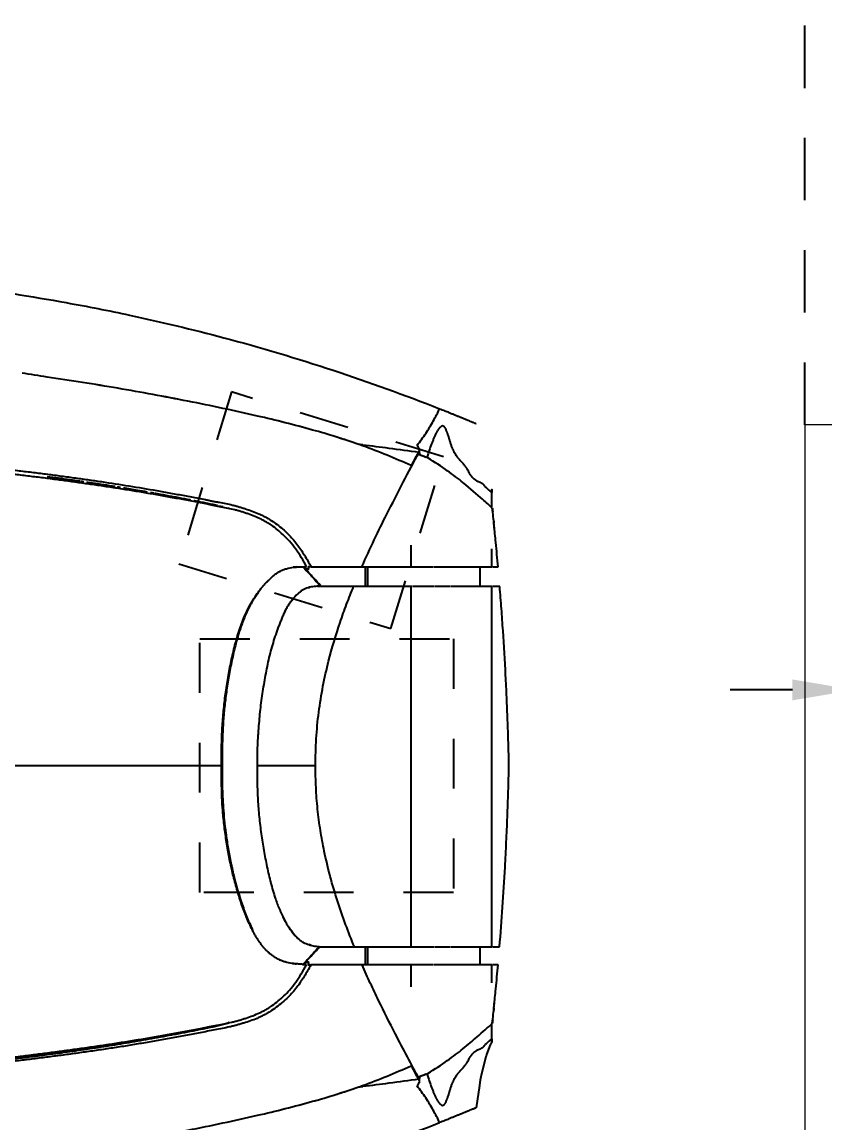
# Model space of a CAD drawing. Header units: metres. Extents: x -22.5 to 67.5, y 0 to 64.7.
# Drawn here: x 26.709 to 28.317, y 35.639 to 37.845 of the extents above; entities that cross this region are included whole.
import ezdxf

# ---------------------------------------------------------------- set-up
doc = ezdxf.new("R2010")
doc.units = ezdxf.units.M
doc.linetypes.add('XREF PB NEURO-ONCOLOGIA$0$CONJUNTO TLAHUAC$0$HIDDEN2', pattern=[0.1875, 0.125, -0.0625])
doc.linetypes.add('XREF PB NEURO-ONCOLOGIA$0$XREF PB NEURO-ONCOLOGIA$0$Dash Tight', pattern=[2, 1, -1])
for name, color, linetype in [('XREF PB NEURO-ONCOLOGIA$0$COTAS PAÑOS', 8, 'Continuous'), ('XREF PB NEURO-ONCOLOGIA$0$EQUIPO', 8, 'Continuous'), ('XREF PB NEURO-ONCOLOGIA$0$PROYECCIÓN', 8, 'XREF PB NEURO-ONCOLOGIA$0$CONJUNTO TLAHUAC$0$HIDDEN2')]:
    doc.layers.add(name, color=color, linetype=linetype)
doc.layers.add('XREF PB NEURO-ONCOLOGIA$0$MUROS DE TABLAROCA', color=150, linetype='Continuous', lineweight=13)
doc.styles.add('XREF PB NEURO-ONCOLOGIA$0$COTAS', font='arial.ttf')
doc.dimstyles.new('XREF PB NEURO-ONCOLOGIA$0$50 FLECHAS', dxfattribs={"dimscale": 0.5, "dimtxt": 0.25, "dimasz": 0.25, "dimexe": 0.1, "dimexo": 0.1, "dimgap": 0.025, "dimtad": 0, "dimtih": 1, "dimtoh": 1, "dimzin": 1, "dimdsep": 46, "dimtxsty": 'XREF PB NEURO-ONCOLOGIA$0$COTAS', "dimcen": 0.1, "dimclrd": 256, "dimclre": 256, "dimclrt": 7, "dimadec": 0, "dimazin": 1, "dimtfac": 1, "dimtofl": 0, "dimtmove": 2, "dimatfit": 3, "dimfxl": 1, "dimtolj": 1, "dimtzin": 1, "dimlwd": -1, "dimlwe": -1, "dimarcsym": 0})

# ---------------------------------------------------------------- blocks, each defined once
blk = doc.blocks.new('*U744')
at = {"linetype": 'XREF PB NEURO-ONCOLOGIA$0$XREF PB NEURO-ONCOLOGIA$0$Dash Tight'}
for p, q in [((851.5, 748.8), (746.2, 404.5)), ((1276.1, 619), (851.5, 748.8)), ((1170.8, 274.7), (1276.1, 619)), ((746.2, 404.5), (1170.8, 274.7)), ((788.1, -254), (788.1, 254)), ((788.1, 254), (1296.1, 254)), ((1296.1, 254), (1296.1, -254)), ((1296.1, -254), (788.1, -254))]:
    blk.add_line(p, q, dxfattribs=at)
for p, q in [((1228.1, 627.4), (1228.3, 632.7)), ((1228.7, 622.2), (1228.8, 624.5)), ((1236.7, 619.7), (1228.7, 622.2)), ((1228.8, 624.5), (1228.9, 626.8)), ((1244.5, 617.1), (1236.7, 619.7)), ((1372.9, 517.1), (1372.9, 547.5)), ((1211.6, 398.5), (1211.6, 441.9)), ((1372.9, 398.5), (1372.9, 434.4)), ((994.8, 398.5), (1002, 398.5)), ((1010.8, 398.5), (1004.9, 398.5)), ((1010.8, 398.5), (1112.7, 398.5)), ((1112.7, 398.5), (1212.4, 398.5)), ((1119.9, 359), (1119.9, 398.5)), ((1123.7, 398.5), (1123.7, 359)), ((1211.6, 398.5), (1214.5, 398.5)), ((1215.4, 398.5), (1250.5, 398.5)), ((1249.6, 398.5), (1256.3, 398.5)), ((1257.3, 398.5), (1314.9, 398.5)), ((1314.9, 398.5), (1370.8, 398.5)), ((1349.4, 359), (1349.4, 398.5)), ((1369.8, 398.5), (1372.9, 398.5)), ((1374.2, 398.5), (1380.9, 398.5)), ((1380.9, 398.5), (1385.4, 398.5)), ((999.2, 394.1), (1006.4, 394.1)), ((1006.4, 394.1), (1001.2, 391.1)), ((1025.2, 359.4), (1025.2, 359.4)), ((1096, 359), (1031.2, 359)), ((1212.4, 359), (1096, 359)), ((1211.6, -363.1), (1211.6, 359)), ((1213, 359), (1211.6, 359)), ((1247.6, 359), (1213.9, 359)), ((1257.7, 359), (1246.7, 359)), ((1286.6, 359), (1258.7, 359)), ((1289.5, 359), (1285.7, 359)), ((1314.9, 359), (1290.5, 359)), ((1370.8, 359), (1314.9, 359)), ((1372.9, 359), (1369.8, 359)), ((1372.9, -363.1), (1372.9, 359)), ((1380.9, 359), (1374.2, 359)), ((1388.8, 359), (1380.9, 359)), ((831.5, 0), (-80.7, 0)), ((1006.1, 0), (902.7, 0)), ((1020, 0), (1006.1, 0)), ((1027.7, -363.1), (1097.7, -363.1)), ((1097.7, -363.1), (1212.4, -363.1)), ((1119.9, -399.4), (1119.9, -363.1)), ((1123.6, -363.1), (1123.6, -399.4)), ((1211.6, -363.1), (1213.2, -363.1)), ((1214.1, -363.1), (1247.9, -363.1)), ((1247.4, -363.1), (1257.7, -363.1)), ((1258.6, -363.1), (1286.8, -363.1)), ((1286.3, -363.1), (1288.6, -363.1)), ((1289.8, -363.1), (1314.9, -363.1)), ((1314.9, -363.1), (1370.8, -363.1)), ((1349.3, -399.4), (1349.3, -363.1)), ((1369.8, -363.1), (1372.9, -363.1)), ((1374.2, -363.1), (1380.9, -363.1)), ((1380.9, -363.1), (1388.4, -363.1)), ((1006.4, -394.1), (999.2, -394.1)), ((1001.2, -391.1), (1006.4, -394.1)), ((1001.5, -399.4), (993.9, -399.4)), ((1004.6, -399.4), (1010.3, -399.4)), ((1113.2, -399.4), (1010.3, -399.4)), ((1212.4, -399.4), (1113.2, -399.4)), ((1211.6, -443), (1211.6, -399.4)), ((1214.5, -399.4), (1211.6, -399.4)), ((1250.6, -399.4), (1215.4, -399.4)), ((1256.3, -399.4), (1249.6, -399.4)), ((1314.9, -399.4), (1257.2, -399.4)), ((1370.8, -399.4), (1314.9, -399.4)), ((1372.9, -399.4), (1369.8, -399.4)), ((1372.9, -434.9), (1372.9, -399.4)), ((1380.9, -399.4), (1374.2, -399.4)), ((1385.3, -399.4), (1380.9, -399.4)), ((1372.9, -547.5), (1372.9, -517.1)), ((1369.9, -559.4), (1362.4, -578.9)), ((1370.5, -558.1), (1369.9, -559.4)), ((1370.7, -557.8), (1370.5, -558.1)), ((1370.9, -557.4), (1370.7, -557.8)), ((1371.1, -556.8), (1370.9, -557.4)), ((1371.4, -556.1), (1371.1, -556.8)), ((1372.1, -554.7), (1371.4, -556.1)), ((1372.9, -552.9), (1372.1, -554.7)), ((1361.1, -582.6), (1351.5, -620.8)), ((1361.3, -582), (1361.1, -582.6)), ((1361.4, -581.8), (1361.3, -582)), ((1361.5, -581.4), (1361.4, -581.8)), ((1361.6, -581.1), (1361.5, -581.4)), ((1361.8, -580.7), (1361.6, -581.1)), ((1361.9, -580.2), (1361.8, -580.7)), ((1362.2, -579.5), (1361.9, -580.2)), ((1362.4, -578.9), (1362.2, -579.5)), ((1236.7, -619.7), (1244.5, -617.1)), ((1228.3, -632.7), (1228.1, -627.4)), ((1228.7, -622.2), (1236.7, -619.7)), ((1228.8, -624.5), (1228.7, -622.2)), ((1228.9, -626.8), (1228.8, -624.5)), ((1349.8, -630.2), (1347.4, -645.6)), ((1351, -623.7), (1349.8, -630.2)), ((1351.5, -620.8), (1351, -623.7)), ((1346.1, -654.2), (1341.5, -685.5)), ((1347.4, -645.6), (1346.1, -654.2))]:
    blk.add_line(p, q)
for centre, major_axis, ratio, start_param, end_param in [((536.5, 42.5), (195.6, 970), 0.821334, 5.520366, 5.531935), ((-126.1, 960.6), (-1486.5, 465.6), 0.123954, 3.605786, 3.608456), ((536.5, -42.5), (-195.6, 970), 0.821334, 3.892843, 3.904412), ((-126, -960.9), (1486.4, 465.9), 0.123854, 5.816299, 5.818967)]:
    blk.add_ellipse(centre, major_axis=major_axis, ratio=ratio, start_param=start_param, end_param=end_param)
for points, knots in [([(25.5, 997.4), (72.7, 992.6), (166.9, 982), (332.1, 959.7), (450, 940.5), (520.7, 927.8)], [0, 0, 0, 0, 0.285714, 0.571429, 1, 1, 1, 1]), ([(520.7, 927.8), (563.1, 920.2), (637, 905.6), (742, 881.7), (804.7, 865.9), (835.9, 857.6)], [0, 0, 0, 0, 0.4, 0.7, 1, 1, 1, 1]), ([(1268.3, 715.3), (1271.9, 713.8), (1276.9, 711.9), (1282.7, 709.5), (1286.8, 707.9), (1290.3, 706.5), (1293.3, 705.3), (1296.1, 704.2), (1298.9, 703), (1301.9, 701.8), (1304.8, 700.6), (1307.5, 699.5), (1310, 698.5), (1312, 697.7), (1313.5, 697.1), (1315, 696.5), (1317.4, 695.5), (1320.5, 694.2), (1323.7, 692.9), (1325.9, 692), (1327.8, 691.2), (1330.2, 690.2), (1332.9, 689.1), (1335.2, 688.2), (1336.7, 687.5), (1337.8, 687.1), (1338.9, 686.6), (1340, 686.2), (1340.9, 685.8), (1341.3, 685.6), (1341.4, 685.6)], [0, 0, 0, 0, 0.0277778, 0.0416667, 0.0555556, 0.0694444, 0.0833333, 0.0972222, 0.1111111, 0.125, 0.1388889, 0.1527778, 0.1666667, 0.1805556, 0.1944444, 0.2083333, 0.2222222, 0.25, 0.2638889, 0.2777778, 0.2916667, 0.3055556, 0.3333333, 0.3611111, 0.375, 0.3888889, 0.4027778, 0.4166667, 0.4305556, 0.4444444, 0.4444444, 0.4444444, 0.4444444]), ([(1273.6, 680.7), (1273.1, 680.6), (1272.1, 680.3), (1270.6, 679.3), (1269.4, 678.2), (1268.4, 677.1), (1267.7, 676.3), (1267, 675.5), (1266, 674.3), (1264.9, 672.5), (1263.7, 670.6), (1262.8, 669.1), (1261.9, 667.5), (1260.8, 665.4), (1259.5, 662.6), (1258.2, 659.8), (1256.5, 656), (1254.5, 651), (1251.2, 642.7), (1247.4, 631.8), (1244.6, 622.4), (1243.3, 617.5)], [0.6, 0.6, 0.6, 0.6, 0.6166667, 0.6333333, 0.65, 0.6583333, 0.6666667, 0.675, 0.6833333, 0.7, 0.7166667, 0.725, 0.7333333, 0.75, 0.7666667, 0.7833333, 0.8, 0.8333333, 0.8666667, 0.9333333, 0.9985039, 0.9985039, 0.9985039, 0.9985039]), ([(1313.9, 607.1), (1312.5, 608.5), (1310.3, 610.8), (1307.8, 613.6), (1306.3, 615.2), (1305.1, 616.6), (1304, 618.1), (1302.5, 620.1), (1300.6, 622.9), (1298.3, 626.9), (1296.1, 631.4), (1294.3, 635.5), (1292.9, 639), (1291.8, 641.8), (1290.9, 644.8), (1289.9, 647.9), (1289.1, 650.6), (1288.6, 652.5), (1288.2, 653.6), (1288, 654.3), (1287.7, 655.1), (1287.4, 656.2), (1286.9, 658), (1286, 660.7), (1285.2, 663.3), (1284.6, 665.1), (1284.2, 666.1), (1284, 666.8), (1283.7, 667.5), (1283.3, 668.5), (1282.7, 670.2), (1281.7, 672.6), (1280.8, 674.8), (1279.9, 676.3), (1279.3, 677.3), (1278.6, 678.1), (1277.7, 679), (1276.5, 680), (1275.3, 680.5), (1274.3, 680.7), (1273.9, 680.7), (1273.7, 680.7)], [0, 0, 0, 0, 0.0666667, 0.1, 0.1166667, 0.1333333, 0.15, 0.1666667, 0.2, 0.2333333, 0.2666667, 0.3, 0.3166667, 0.3333333, 0.35, 0.3666667, 0.3833333, 0.3916667, 0.3958333, 0.4, 0.4041667, 0.4083333, 0.4166667, 0.4333333, 0.45, 0.4583333, 0.4625, 0.4666667, 0.4708333, 0.475, 0.4833333, 0.5, 0.5166667, 0.525, 0.5333333, 0.5416667, 0.55, 0.5666667, 0.5833333, 0.5916667, 0.5988737, 0.5988737, 0.5988737, 0.5988737]), ([(1078.3, 653.1), (1073.7, 654.7), (1068.4, 656.4), (1063.1, 658.1), (1062.4, 658.3)], [0.68003474, 0.68003474, 0.68003474, 0.68003474, 0.75, 0.75962629, 0.75962629, 0.75962629, 0.75962629]), ([(1211.6, 601.2), (1195.6, 608.4), (1163.4, 622.4), (1129, 635.5), (1110.9, 642), (1109.3, 642.6)], [0, 0, 0, 0, 0.25, 0.5, 0.5246, 0.5246, 0.5246, 0.5246]), ([(1227.3, 627.8), (1207.4, 630.5), (1170, 635.5), (1132.2, 640.3), (1114.6, 642.5)], [-1, -1, -1, -1, -0.5, -0.0661507, -0.0661507, -0.0661507, -0.0661507]), ([(-89.1, 624.5), (-70.1, 624.2), (-41.5, 623.6), (-3.1, 622.5), (25.7, 621.5), (49.5, 620.6), (68.5, 619.8), (82.8, 619.1), (97, 618.4), (111.3, 617.7), (125.6, 616.9), (140.1, 616.1), (155.1, 615.1), (175.6, 613.8), (200.9, 612.1), (222.8, 610.6), (240, 609.3), (253.3, 608.3), (267.1, 607.2), (285.7, 605.7), (309.1, 603.6), (337.3, 600.9), (365.7, 597.9), (394.3, 594.8), (422.9, 591.5), (451.2, 588.1), (479.3, 584.6), (507.4, 580.9), (535.3, 577.1), (563.3, 573.2), (600.4, 567.8), (646.1, 560.8), (692.5, 552.9), (724.9, 547.1), (743.4, 543.7), (757.2, 541.2), (771.3, 538.5), (785.3, 535.8), (797, 533.6), (806.3, 531.7), (813.1, 530.3), (819.9, 529), (828.9, 527.3), (840.1, 525.2), (851.1, 522.9), (858.8, 520.9), (863.2, 519.7), (867.6, 518.5), (873.2, 516.8), (882.1, 514), (893.3, 510.2), (904.3, 505.8), (912.8, 501.9), (919.1, 498.6), (925.2, 495.1), (933.2, 490.1), (946.8, 480.6), (957.9, 471.1), (965, 464.1)], [0, 0, 0, 0, 0.052632, 0.078947, 0.105263, 0.131579, 0.144737, 0.157895, 0.171053, 0.184211, 0.197368, 0.210526, 0.223684, 0.236842, 0.263158, 0.289474, 0.302632, 0.315789, 0.328947, 0.342105, 0.368421, 0.394737, 0.421053, 0.447368, 0.473684, 0.5, 0.526316, 0.552632, 0.578947, 0.605263, 0.631579, 0.684211, 0.736842, 0.763158, 0.776316, 0.789474, 0.802632, 0.815789, 0.828947, 0.835526, 0.842105, 0.848684, 0.855263, 0.868421, 0.881579, 0.888158, 0.891447, 0.894737, 0.901316, 0.907895, 0.921053, 0.934211, 0.940789, 0.947368, 0.953947, 0.960526, 0.973684, 1, 1, 1, 1]), ([(1112.7, 398.5), (1120.9, 417), (1137.4, 453), (1165.4, 509.8), (1195.8, 568.6), (1217, 608.5), (1227.3, 627.8)], [-1, -1, -1, -1, -0.785714, -0.571429, -0.285714, 0, 0, 0, 0]), ([(1211.6, 601.2), (1214.4, 606.5), (1218.9, 615), (1223.4, 623.4), (1225.1, 626.5)], [-1, -1, -1, -1, -0.5, -0.1969351, -0.1969351, -0.1969351, -0.1969351]), ([(1228.8, 623.5), (1230.4, 622.8), (1234.5, 621.1), (1238.3, 619.4), (1240.6, 618.4)], [0.2662602, 0.2662602, 0.2662602, 0.2662602, 0.5, 0.8523287, 0.8523287, 0.8523287, 0.8523287]), ([(967.6, 449.9), (960.9, 457.3), (950.4, 467.5), (937.2, 477.8), (929.4, 483.1), (923.4, 486.9), (917.3, 490.5), (908.9, 494.8), (898.1, 499.6), (886.9, 503.7), (879.2, 506.4), (874.7, 507.8), (871.4, 508.9), (868.1, 509.9), (863.7, 511.2), (855.9, 513.2), (844.7, 515.6), (833.4, 517.8), (824.3, 519.5), (817.5, 520.9), (810.6, 522.3), (801.4, 524.2), (789.8, 526.4), (775.8, 529.1), (761.8, 531.7), (747.8, 534.4), (729, 537.8), (705.6, 542), (678.1, 546.8), (650.6, 551.4), (622.5, 555.8), (594.4, 560.1), (566.6, 564.1), (538.8, 568), (510.6, 571.9), (482.3, 575.6), (454, 579.1), (425.7, 582.6), (402.2, 585.3), (383.2, 587.4), (368.9, 588.9), (354.2, 590.5), (339.2, 592), (324.4, 593.5), (310, 594.8), (296.8, 596), (284.2, 597.1), (271.6, 598.2), (258.3, 599.2), (243.9, 600.3), (228.9, 601.4), (213.7, 602.5), (198.8, 603.5), (184.5, 604.5), (165.6, 605.8), (142, 607.2), (113.1, 608.9), (84.3, 610.3), (55.3, 611.6), (16.7, 613.1), (-31.2, 614.5), (-69.6, 615.3), (-88.8, 615.7)], [0, 0, 0, 0, 0.026316, 0.039474, 0.046053, 0.052632, 0.059211, 0.065789, 0.078947, 0.092105, 0.098684, 0.101974, 0.105263, 0.108553, 0.111842, 0.118421, 0.131579, 0.144737, 0.151316, 0.157895, 0.164474, 0.171053, 0.184211, 0.197368, 0.210526, 0.223684, 0.236842, 0.263158, 0.289474, 0.315789, 0.342105, 0.368421, 0.394737, 0.421053, 0.447368, 0.473684, 0.5, 0.526316, 0.552632, 0.565789, 0.578947, 0.592105, 0.605263, 0.618421, 0.631579, 0.644737, 0.657895, 0.671053, 0.684211, 0.697368, 0.710526, 0.723684, 0.736842, 0.75, 0.763158, 0.789474, 0.815789, 0.842105, 0.868421, 0.894737, 0.947368, 1, 1, 1, 1]), ([(1372.9, 547.5), (1372.1, 548), (1370.9, 548.8), (1369.3, 550.1), (1368, 551.1), (1366.7, 552.2), (1365.3, 553.3), (1364, 554.6), (1362.6, 556), (1361.2, 557.6), (1359.9, 559.3), (1358.5, 561.1), (1357.1, 562.6), (1355.6, 563.9), (1354, 565), (1352.4, 565.9), (1350.8, 566.9), (1349.2, 567.6), (1347.5, 568.2), (1346, 568.7), (1344.9, 569.1), (1344, 569.6), (1343.1, 570.1), (1342, 570.8), (1340.5, 571.8), (1338.7, 573.1), (1336.3, 575.3), (1333.9, 577.9), (1331.8, 580.7), (1330.5, 582.4), (1329.6, 583.7), (1328.7, 585.2), (1327.5, 587.3), (1325.9, 590.2), (1324.3, 593.2), (1323.1, 595.4), (1322.1, 596.9), (1321.1, 598.3), (1319.8, 600.2), (1317.4, 603.3), (1315.3, 605.6), (1313.9, 607.1)], [0, 0, 0, 0, 0.055556, 0.083333, 0.111111, 0.138889, 0.166667, 0.194444, 0.222222, 0.25, 0.277778, 0.305556, 0.333333, 0.361111, 0.388889, 0.416667, 0.444444, 0.472222, 0.5, 0.527778, 0.541667, 0.555556, 0.569444, 0.583333, 0.611111, 0.638889, 0.666667, 0.722222, 0.75, 0.763889, 0.777778, 0.791667, 0.805556, 0.833333, 0.861111, 0.875, 0.888889, 0.902778, 0.916667, 0.944444, 1, 1, 1, 1]), ([(547.5, 570), (541, 570.9), (519.4, 574), (497.6, 577), (482.2, 579)], [0.8806659, 0.8806659, 0.8806659, 0.8806659, 0.9166667, 1, 1, 1, 1]), ([(618.6, 559.1), (603.6, 561.6), (584.5, 564.5), (565.6, 567.3), (561.7, 567.9)], [0.75, 0.75, 0.75, 0.75, 0.8333333, 0.8544173, 0.8544173, 0.8544173, 0.8544173]), ([(682.4, 548.3), (676.1, 549.4), (660.2, 552.2), (644.6, 554.9), (635, 556.4)], [0.63238667, 0.63238667, 0.63238667, 0.63238667, 0.66666667, 0.71960291, 0.71960291, 0.71960291, 0.71960291]), ([(1373.9, 516.2), (1368.3, 521.4), (1352.2, 536.1), (1330.1, 554.8), (1314.9, 567.4)], [0, 0, 0, 0, 0.4, 1, 1, 1, 1]), ([(1372.9, 548.2), (1372.9, 548.4), (1372.9, 549.3), (1372.9, 550.8), (1372.9, 552.1), (1372.9, 552.9), (1372.9, 553.2), (1372.9, 553), (1372.9, 552.4), (1372.9, 550.9), (1372.9, 549.1), (1372.9, 547.5)], [0.8079764, 0.8079764, 0.8079764, 0.8079764, 0.8125, 0.8333333, 0.8541667, 0.875, 0.8958333, 0.9166667, 0.9375, 0.9583333, 1, 1, 1, 1]), ([(769.4, 532.2), (768.4, 532.4), (763.6, 533.3), (755, 535), (743.6, 537.2), (728.3, 540), (713, 542.8), (701.3, 545), (697.3, 545.7)], [0.4741437, 0.4741437, 0.4741437, 0.4741437, 0.4791667, 0.5, 0.5208333, 0.5416667, 0.5833333, 0.6053685, 0.6053685, 0.6053685, 0.6053685]), ([(823.3, 521.3), (823.1, 521.3), (819.4, 522.1), (813.9, 523.2), (806.6, 524.7), (801.1, 525.9), (795.5, 527.1), (787.9, 528.6), (781.7, 529.8), (777.5, 530.7), (777.1, 530.7)], [0.37420691, 0.37420691, 0.37420691, 0.37420691, 0.375, 0.39583333, 0.40625, 0.41666667, 0.42708333, 0.4375, 0.45833333, 0.46020832, 0.46020832, 0.46020832, 0.46020832]), ([(835, 518.5), (834.5, 518.6), (832.2, 519.2), (829.9, 519.7), (828.2, 520.2)], [0.35125234, 0.35125234, 0.35125234, 0.35125234, 0.35416667, 0.36460746, 0.36460746, 0.36460746, 0.36460746]), ([(965, 464.1), (971.2, 457.7), (980, 447.6), (990.4, 433.1), (1000.1, 418.1), (1006.7, 406.4), (1010.8, 398.5)], [0, 0, 0, 0, 0.333333, 0.5, 0.666667, 1, 1, 1, 1]), ([(831.5, 0), (831.4, 11.1), (831.5, 27.9), (832, 50.8), (832.6, 68), (833.6, 85.1), (835.3, 107.8), (838.3, 135.5), (843.2, 168.8), (849.1, 201.6), (855.1, 228.3), (860.5, 249.1), (864.9, 264.5), (869.9, 279.7), (875.5, 294.4), (881.8, 308.7), (888.8, 322.5), (896.7, 335.6), (903.8, 345.9), (909.9, 353.9), (914.6, 359.8), (919.5, 365.5), (923.8, 369.9), (927.4, 373.3), (931, 376.7), (935.6, 380.9), (940.5, 384.7), (944.6, 387.4), (947.8, 389.2), (951.1, 390.8), (955.6, 392.7), (963.7, 395.6), (971.2, 397.1), (976.5, 397.7)], [0, 0, 0, 0, 0.071429, 0.107143, 0.142857, 0.178571, 0.214286, 0.285714, 0.357143, 0.428571, 0.5, 0.535714, 0.571429, 0.607143, 0.642857, 0.678571, 0.714286, 0.75, 0.785714, 0.803571, 0.821429, 0.839286, 0.857143, 0.866071, 0.875, 0.892857, 0.910714, 0.919643, 0.928571, 0.9375, 0.946429, 0.964286, 1, 1, 1, 1]), ([(999.7, 392.7), (999.5, 393.3), (998.9, 395.3), (998.2, 397.2), (997.7, 398.5)], [0.2625446, 0.2625446, 0.2625446, 0.2625446, 0.5, 1, 1, 1, 1]), ([(948.5, 389.4), (948.2, 389.3), (947.7, 388.9), (947.1, 388.6), (946.9, 388.5)], [0.042129017, 0.042129017, 0.042129017, 0.042129017, 0.043478261, 0.044637495, 0.044637495, 0.044637495, 0.044637495]), ([(910.6, 354.2), (908.8, 351.8), (904.6, 346.2), (900.7, 340.5), (898.5, 337.3)], [0.10520753, 0.10520753, 0.10520753, 0.10520753, 0.11594203, 0.130109, 0.130109, 0.130109, 0.130109]), ([(1020, 0), (1019.8, 18), (1020.7, 53.8), (1025.8, 107.2), (1034.3, 159.3), (1048, 220), (1064.5, 274.7), (1082, 323.7), (1091.3, 347.3), (1096, 359)], [-1, -1, -1, -1, -0.861111, -0.722222, -0.583333, -0.444444, -0.222222, -0.111111, 0, 0, 0, 0]), ([(1407.2, 0), (1406.8, 15.5), (1406.1, 46.2), (1404.6, 91.5), (1402.8, 136.4), (1399.9, 196.1), (1396.4, 255.4), (1392.3, 314.6), (1390, 344.2), (1388.8, 359)], [0, 0, 0, 0, 0.125, 0.25, 0.375, 0.5, 0.75, 0.875, 1, 1, 1, 1]), ([(984.2, 344.5), (980.3, 340.6), (974.7, 334.5), (968.1, 325.7), (963.6, 318.8), (959.5, 311.4), (955.8, 303.7), (952.5, 295.7), (949.2, 287.7), (946, 279.7), (941.9, 268.7), (937.2, 254.8), (932.1, 238), (927.5, 220.9), (923.6, 203.3), (920.1, 185.4), (916.7, 167.2), (913.7, 148.9), (911, 130.6), (908.7, 112.2), (907, 93.9), (905.8, 78.5), (904.9, 65.7), (904.2, 55.9), (903.6, 46.1), (903.2, 36.5), (902.9, 27.2), (902.6, 14.9), (902.6, 5.9), (902.7, 0)], [0, 0, 0, 0, 0.05, 0.075, 0.1, 0.125, 0.15, 0.175, 0.2, 0.225, 0.25, 0.3, 0.35, 0.4, 0.45, 0.5, 0.55, 0.6, 0.65, 0.7, 0.75, 0.8, 0.825, 0.85, 0.875, 0.9, 0.925, 0.95, 1, 1, 1, 1]), ([(892.1, 326.8), (888.1, 319.9), (880.8, 305.5), (871.3, 281.8), (863, 255.5), (855.5, 226.1), (848.9, 195), (843.4, 163.1), (839, 131.8), (836, 102.2), (834.1, 74.9), (833.2, 49.4), (832.8, 25.4), (832.8, 2.7), (832.8, -26.2), (833.1, -54.3), (834.8, -84.5), (836.9, -108.9), (840, -135), (844.1, -162.5), (849.4, -190.9), (858, -229.9), (869.2, -269.3), (882.9, -305.8), (890.6, -322.6), (894.6, -330.5)], [0.1449275, 0.1449275, 0.1449275, 0.1449275, 0.173913, 0.2028986, 0.2318841, 0.2608696, 0.2898551, 0.3188406, 0.3478261, 0.3768116, 0.4057971, 0.4347826, 0.4637681, 0.4927536, 0.5217391, 0.5797101, 0.6086957, 0.6376812, 0.6666667, 0.6956522, 0.7246377, 0.7536232, 0.8115942, 0.8405797, 0.8695652, 0.8695652, 0.8695652, 0.8695652]), ([(976.7, -396.6), (971.7, -396.1), (964.5, -395), (955.5, -392.4), (949.1, -389.9), (942.9, -386.9), (937, -383.3), (931.4, -379.2), (926.1, -374.9), (921.1, -370.2), (916.5, -365), (912.1, -359.5), (907.9, -353.9), (904, -348.1), (900.3, -342.1), (896.8, -335.8), (893.5, -329.5), (890.3, -323.2), (886.2, -314.4), (881.4, -303.3), (876.1, -289.7), (869.5, -271.2), (862.1, -247.4), (851.7, -208.1), (843.6, -167.9), (837.6, -126.4), (834.5, -97.5), (833, -75.3), (832.2, -59.5), (831.9, -47.7), (831.7, -35.8), (831.5, -19.9), (831.4, -8), (831.5, 0)], [0, 0, 0, 0, 0.033333, 0.05, 0.066667, 0.083333, 0.1, 0.116667, 0.133333, 0.15, 0.166667, 0.183333, 0.2, 0.216667, 0.233333, 0.25, 0.266667, 0.283333, 0.3, 0.333333, 0.366667, 0.4, 0.466667, 0.533333, 0.666667, 0.733333, 0.8, 0.85, 0.875, 0.9, 0.925, 0.95, 1, 1, 1, 1]), ([(902.7, 0), (902.7, -11.3), (902.9, -34), (904, -68.5), (906.7, -102.7), (910.8, -136.5), (916, -169.9), (922.3, -202.5), (928.5, -229.3), (934.3, -250.2), (938.7, -264.3), (943.2, -276.8), (946.7, -286), (949.9, -293.2), (953.1, -300.3), (957.5, -309.1), (963.2, -319.2), (971.7, -331.8), (978.9, -340.5), (984, -345.9)], [0, 0, 0, 0, 0.090909, 0.181818, 0.272727, 0.363636, 0.454545, 0.545455, 0.636364, 0.681818, 0.727273, 0.761364, 0.795455, 0.8125, 0.829545, 0.863636, 0.897727, 0.931818, 1, 1, 1, 1]), ([(1097.7, -363.1), (1091.7, -348.4), (1079.9, -318.4), (1058.1, -255.8), (1040.8, -192.5), (1029.3, -129.8), (1023.6, -87), (1020.4, -43.6), (1019.8, -14.6), (1020, 0)], [-1, -1, -1, -1, -0.861111, -0.722222, -0.444444, -0.333333, -0.222222, -0.111111, 0, 0, 0, 0]), ([(1388.4, -363.1), (1390.6, -336.5), (1394.6, -283.3), (1399, -213.3), (1402, -153.1), (1403.8, -111.1), (1405.1, -77.3), (1406.1, -43.3), (1406.8, -17.4), (1407.2, 0)], [0, 0, 0, 0, 0.222222, 0.444444, 0.583333, 0.722222, 0.791667, 0.861111, 1, 1, 1, 1]), ([(982.2, -343.9), (980.2, -342), (975.3, -336.3), (970.7, -329.9), (967.8, -325.5)], [0.16119221, 0.16119221, 0.16119221, 0.16119221, 0.19542914, 0.25659759, 0.25659759, 0.25659759, 0.25659759]), ([(947.2, -388.9), (947.5, -389.1), (948.4, -389.5), (949.3, -389.8), (949.9, -390.1)], [0.966294637, 0.966294637, 0.966294637, 0.966294637, 0.967391304, 0.969804793, 0.969804793, 0.969804793, 0.969804793]), ([(997.3, -399.4), (997.9, -398), (998.7, -395.8), (999.4, -393.5), (999.7, -392.8)], [0, 0, 0, 0, 0.5, 0.7580506, 0.7580506, 0.7580506, 0.7580506]), ([(1010.3, -399.4), (1006.3, -407.3), (999.7, -418.7), (990.1, -433.5), (979.9, -447.8), (971.2, -457.8), (965, -464.1)], [0, 0, 0, 0, 0.333333, 0.5, 0.666667, 1, 1, 1, 1]), ([(1227.3, -627.8), (1219.6, -613.4), (1203.9, -583.8), (1176.7, -531.9), (1151.7, -482.3), (1129.5, -435.8), (1118.6, -411.7), (1113.2, -399.4)], [-1, -1, -1, -1, -0.785714, -0.571429, -0.285714, -0.142857, 0, 0, 0, 0]), ([(-88.8, -615.7), (-68.6, -615.3), (-28.2, -614.4), (32.9, -612.6), (83.7, -610.4), (124.2, -608.2), (154.6, -606.5), (179.8, -604.8), (200, -603.4), (215, -602.4), (230, -601.3), (245, -600.2), (259.9, -599.1), (274.5, -598), (288.6, -596.8), (306.9, -595.1), (330, -592.9), (356.7, -590.2), (378.3, -587.9), (394.1, -586.2), (409.3, -584.5), (424.3, -582.7), (439.1, -580.9), (454, -579.1), (469, -577.2), (488.8, -574.7), (513.6, -571.4), (543.3, -567.4), (573, -563.2), (602.2, -558.9), (631.4, -554.4), (660.8, -549.7), (690.1, -544.7), (719.8, -539.5), (744.5, -535), (763.9, -531.3), (778.5, -528.6), (790.6, -526.3), (800.3, -524.4), (807.6, -522.9), (814.9, -521.4), (824.9, -519.5), (837.4, -517.2), (849.7, -514.6), (858.2, -512.5), (863, -511.2), (866.6, -510.2), (870.1, -509.1), (874.8, -507.7), (882.9, -505.1), (894.4, -501.1), (905.6, -496.4), (914.3, -492.1), (920.7, -488.5), (927, -484.7), (935.2, -479.1), (949.1, -468.5), (960.4, -457.8), (967.6, -449.9)], [0, 0, 0, 0, 0.055556, 0.111111, 0.166667, 0.194444, 0.222222, 0.25, 0.263889, 0.277778, 0.291667, 0.305556, 0.319444, 0.333333, 0.347222, 0.361111, 0.388889, 0.416667, 0.430556, 0.444444, 0.458333, 0.472222, 0.486111, 0.5, 0.513889, 0.527778, 0.555556, 0.583333, 0.611111, 0.638889, 0.666667, 0.694444, 0.722222, 0.75, 0.777778, 0.791667, 0.805556, 0.819444, 0.826389, 0.833333, 0.840278, 0.847222, 0.861111, 0.875, 0.881944, 0.885417, 0.888889, 0.892361, 0.895833, 0.902778, 0.916667, 0.930556, 0.9375, 0.944444, 0.951389, 0.958333, 0.972222, 1, 1, 1, 1]), ([(965, -464.1), (957.3, -471.5), (945.4, -481.5), (930.9, -491.4), (922.5, -496.5), (916.1, -500.1), (909.7, -503.4), (900.9, -507.4), (889.8, -511.6), (878.4, -515.1), (870.3, -517.5), (865.6, -518.9), (862.1, -519.9), (858.6, -520.8), (853.8, -522.1), (845.3, -524.1), (833, -526.7), (818, -529.4), (803.2, -532.3), (788.7, -535.2), (774.1, -538), (759.6, -540.7), (740.2, -544.3), (715.6, -548.8), (686.2, -554), (657, -558.9), (627.7, -563.6), (598.7, -568.1), (569.5, -572.3), (540, -576.5), (510.4, -580.5), (485.8, -583.7), (466, -586.2), (451.2, -588.1), (436.3, -589.9), (421.5, -591.7), (406.6, -593.4), (391.5, -595.1), (375.7, -596.9), (354.2, -599.1), (327.5, -601.8), (304.7, -604), (286.7, -605.6), (272.7, -606.8), (258, -608), (238.1, -609.5), (218, -610.9), (198.1, -612.3), (178.1, -613.7), (153.1, -615.3), (122.9, -617.1), (82.5, -619.2), (32, -621.4), (-28.8, -623.3), (-69, -624.2), (-89.1, -624.5)], [0, 0, 0, 0, 0.027778, 0.041667, 0.048611, 0.055556, 0.0625, 0.069444, 0.083333, 0.097222, 0.104167, 0.107639, 0.111111, 0.114583, 0.118056, 0.125, 0.138889, 0.152778, 0.166667, 0.180556, 0.194444, 0.208333, 0.222222, 0.25, 0.277778, 0.305556, 0.333333, 0.361111, 0.388889, 0.416667, 0.444444, 0.472222, 0.486111, 0.5, 0.513889, 0.527778, 0.541667, 0.555556, 0.569444, 0.583333, 0.611111, 0.638889, 0.652778, 0.666667, 0.680556, 0.694444, 0.722222, 0.736111, 0.75, 0.777778, 0.805556, 0.833333, 0.888889, 0.944444, 1, 1, 1, 1]), ([(1377, -486.1), (1377, -486.4), (1376.9, -487.8), (1376.5, -491), (1376.4, -492.3)], [0, 0, 0, 0, 0.2857143, 0.4285714, 0.4285714, 0.4285714, 0.4285714]), ([(847, -514.9), (846, -515.2), (843.3, -516.1), (838.8, -517.5), (831.7, -519.4), (822.9, -521.4), (813.9, -523.2), (806.6, -524.7), (801.1, -525.9), (795.5, -527.1), (787.9, -528.6), (778.2, -530.5), (766.5, -532.8), (755, -535), (743.6, -537.2), (728.3, -540), (709.4, -543.5), (686.5, -547.6), (656, -553), (618.8, -559.2), (573.1, -566.3), (528.1, -572.8), (497.6, -577), (482.2, -579)], [0.3275262, 0.3275262, 0.3275262, 0.3275262, 0.3333333, 0.34375, 0.3541667, 0.375, 0.3958333, 0.40625, 0.4166667, 0.4270833, 0.4375, 0.4583333, 0.4791667, 0.5, 0.5208333, 0.5416667, 0.5833333, 0.625, 0.6666667, 0.75, 0.8333333, 0.9166667, 1, 1, 1, 1]), ([(482.2, -579), (497.6, -577), (520.4, -573.8), (550.6, -569.6), (580.7, -565.1), (618.8, -559.2), (656, -553), (686.5, -547.6), (709.4, -543.5), (728.3, -540), (743.6, -537.2), (755, -535), (766.5, -532.8), (778.2, -530.5), (787.9, -528.6), (795.5, -527.1), (801.1, -525.9), (806.6, -524.7), (813.9, -523.2), (822.9, -521.4), (831.7, -519.4), (838.8, -517.5), (843.3, -516.1), (846, -515.2), (847, -514.9)], [0, 0, 0, 0, 0.0833333, 0.125, 0.1666667, 0.25, 0.3333333, 0.375, 0.4166667, 0.4583333, 0.4791667, 0.5, 0.5208333, 0.5416667, 0.5625, 0.5729167, 0.5833333, 0.59375, 0.6041667, 0.625, 0.6458333, 0.65625, 0.6666667, 0.6724738, 0.6724738, 0.6724738, 0.6724738]), ([(1314.9, -567.4), (1325.1, -559), (1348.2, -539.6), (1365.6, -524), (1373.9, -516.2)], [0, 0, 0, 0, 0.4, 1, 1, 1, 1]), ([(1313.9, -607.1), (1315.3, -605.6), (1317.4, -603.3), (1319.8, -600.2), (1321.1, -598.3), (1322.1, -596.9), (1323.1, -595.4), (1324.3, -593.2), (1325.9, -590.2), (1327.5, -587.3), (1328.7, -585.2), (1329.9, -583.2), (1331.5, -581.1), (1333.9, -577.9), (1336.9, -574.6), (1339.9, -572.2), (1342.3, -570.6), (1343.7, -569.8), (1344.9, -569.1), (1346, -568.7), (1347.5, -568.2), (1349.2, -567.6), (1350.8, -566.9), (1352.4, -565.9), (1354, -565), (1355.6, -563.9), (1357.1, -562.6), (1358.5, -561.1), (1359.9, -559.3), (1361.2, -557.6), (1362.6, -556), (1364, -554.6), (1365.3, -553.3), (1366.7, -552.2), (1368, -551.1), (1369.3, -550.1), (1370.9, -548.8), (1372.1, -548), (1372.9, -547.5)], [0, 0, 0, 0, 0.055556, 0.083333, 0.097222, 0.111111, 0.125, 0.138889, 0.166667, 0.194444, 0.208333, 0.222222, 0.25, 0.277778, 0.333333, 0.388889, 0.416667, 0.444444, 0.458333, 0.472222, 0.5, 0.527778, 0.555556, 0.583333, 0.611111, 0.638889, 0.666667, 0.694444, 0.722222, 0.75, 0.777778, 0.805556, 0.833333, 0.861111, 0.888889, 0.916667, 0.944444, 1, 1, 1, 1]), ([(1372.9, -547.5), (1372.9, -549.1), (1372.9, -550.9), (1372.9, -552.4), (1372.9, -553), (1372.9, -553.2), (1372.9, -552.9), (1372.9, -552.1), (1372.9, -550.8), (1372.9, -549.3), (1372.9, -548.4), (1372.9, -548.2)], [0, 0, 0, 0, 0.0416667, 0.0625, 0.0833333, 0.1041667, 0.125, 0.1458333, 0.1666667, 0.1875, 0.1920236, 0.1920236, 0.1920236, 0.1920236]), ([(267.2, -603), (289.1, -600.9), (360, -593.6), (489.1, -576.8), (577.7, -563.6), (631.4, -554.4)], [3.945808, 3.945808, 3.945808, 3.945808, 4.235741, 4.670598, 5.127117, 5.127117, 5.127117, 5.127117]), ([(482.2, -579), (463.3, -581.5), (425.2, -586.4), (348.7, -595.4), (291.1, -601.1), (252.9, -604.4)], [0, 0, 0, 0, 0.25, 0.5, 1, 1, 1, 1]), ([(252.9, -604.4), (291.1, -601.1), (348.7, -595.4), (425.2, -586.4), (463.3, -581.5), (482.2, -579)], [0, 0, 0, 0, 0.5, 0.75, 1, 1, 1, 1]), ([(1109.2, -642.6), (1110.9, -642), (1129, -635.5), (1163.4, -622.4), (1195.6, -608.4), (1211.6, -601.2)], [0.4753158, 0.4753158, 0.4753158, 0.4753158, 0.5, 0.75, 1, 1, 1, 1]), ([(1225.1, -626.6), (1223.4, -623.5), (1219, -615), (1214.4, -606.5), (1211.6, -601.2)], [-0.8057647, -0.8057647, -0.8057647, -0.8057647, -0.5, 0, 0, 0, 0]), ([(1243.3, -617.5), (1246, -627.3), (1249.7, -638.6), (1254.1, -650), (1255.7, -654), (1257, -656.9), (1258.2, -659.8), (1259.5, -662.6), (1260.8, -665.4), (1261.9, -667.5), (1262.8, -669.1), (1263.7, -670.6), (1264.9, -672.5), (1266, -674.3), (1267, -675.5), (1267.7, -676.3), (1268.4, -677.1), (1269.4, -678.2), (1270.6, -679.3), (1272.1, -680.3), (1273.1, -680.6), (1273.6, -680.7)], [0.0014961, 0.0014961, 0.0014961, 0.0014961, 0.1333333, 0.1666667, 0.1833333, 0.2, 0.2166667, 0.2333333, 0.25, 0.2666667, 0.275, 0.2833333, 0.3, 0.3166667, 0.325, 0.3333333, 0.3416667, 0.35, 0.3666667, 0.3833333, 0.4, 0.4, 0.4, 0.4]), ([(1273.7, -680.7), (1273.9, -680.7), (1274.3, -680.7), (1275.3, -680.5), (1276.5, -680), (1277.7, -679), (1278.6, -678.1), (1279.3, -677.3), (1279.9, -676.3), (1280.8, -674.8), (1281.7, -672.6), (1282.7, -670.2), (1283.3, -668.5), (1283.7, -667.5), (1284, -666.8), (1284.2, -666.1), (1284.6, -665.1), (1285.2, -663.3), (1286, -660.7), (1286.9, -658), (1287.4, -656.2), (1287.7, -655.1), (1288, -654.3), (1288.2, -653.6), (1288.6, -652.5), (1289.1, -650.6), (1289.9, -647.9), (1290.9, -644.8), (1291.8, -641.8), (1292.9, -639), (1294.3, -635.5), (1296.1, -631.4), (1298.3, -626.9), (1300.6, -622.9), (1302.5, -620.1), (1304, -618.1), (1305.1, -616.6), (1306.3, -615.2), (1307.8, -613.6), (1310.3, -610.8), (1312.5, -608.5), (1313.9, -607.1)], [0.4011263, 0.4011263, 0.4011263, 0.4011263, 0.4083333, 0.4166667, 0.4333333, 0.45, 0.4583333, 0.4666667, 0.475, 0.4833333, 0.5, 0.5166667, 0.525, 0.5291667, 0.5333333, 0.5375, 0.5416667, 0.55, 0.5666667, 0.5833333, 0.5916667, 0.5958333, 0.6, 0.6041667, 0.6083333, 0.6166667, 0.6333333, 0.65, 0.6666667, 0.6833333, 0.7, 0.7333333, 0.7666667, 0.8, 0.8333333, 0.85, 0.8666667, 0.8833333, 0.9, 0.9333333, 1, 1, 1, 1]), ([(1114.6, -642.5), (1132.3, -640.3), (1170.1, -635.5), (1207.4, -630.5), (1227.3, -627.8)], [-0.9332959, -0.9332959, -0.9332959, -0.9332959, -0.5, 0, 0, 0, 0]), ([(1240.6, -618.4), (1238.3, -619.4), (1234.5, -621.1), (1230.4, -622.8), (1228.8, -623.5)], [0.1477264, 0.1477264, 0.1477264, 0.1477264, 0.5, 0.7337247, 0.7337247, 0.7337247, 0.7337247]), ([(1062.5, -658.3), (1063.1, -658.1), (1068.4, -656.4), (1073.6, -654.7), (1078.2, -653.2)], [0.24053334, 0.24053334, 0.24053334, 0.24053334, 0.25, 0.31948045, 0.31948045, 0.31948045, 0.31948045]), ([(1341.4, -685.6), (1341.3, -685.6), (1340.9, -685.8), (1340, -686.2), (1338.9, -686.6), (1337.8, -687.1), (1336.7, -687.5), (1335.2, -688.2), (1332.9, -689.1), (1330.2, -690.2), (1327.8, -691.2), (1325.9, -692), (1323.7, -692.9), (1320.5, -694.2), (1317.4, -695.5), (1315, -696.5), (1313.5, -697.1), (1312, -697.7), (1310, -698.5), (1307.5, -699.5), (1304.8, -700.6), (1301.9, -701.8), (1298.9, -703), (1296.1, -704.2), (1293.3, -705.3), (1290.3, -706.5), (1286.8, -707.9), (1282.7, -709.5), (1276.9, -711.9), (1271.9, -713.8), (1268.3, -715.2)], [0.5555556, 0.5555556, 0.5555556, 0.5555556, 0.5694444, 0.5833333, 0.5972222, 0.6111111, 0.625, 0.6388889, 0.6666667, 0.6944444, 0.7083333, 0.7222222, 0.7361111, 0.75, 0.7777778, 0.7916667, 0.8055556, 0.8194444, 0.8333333, 0.8472222, 0.8611111, 0.875, 0.8888889, 0.9027778, 0.9166667, 0.9305556, 0.9444444, 0.9583333, 0.9722222, 1, 1, 1, 1]), ([(1338.2, -686.9), (1338.2, -686.9), (1338.6, -686.8), (1338.9, -686.6), (1339.1, -686.5)], [0.471440672, 0.471440672, 0.471440672, 0.471440672, 0.472222222, 0.479847712, 0.479847712, 0.479847712, 0.479847712])]:
    blk.add_open_spline(points, degree=3, knots=knots)
for points in [[(835.9, 857.6), (909.9, 837.9), (1056.6, 794.2), (1198.8, 742.7), (1268.3, 715.3)], [(482.2, 778.8), (465.5, 781.3), (448.7, 783.9), (432, 786.8)], [(482.2, 778.8), (465.5, 781.3), (448.7, 783.9), (432, 786.8)], [(903.4, 700.6), (857.3, 711.2), (764.7, 730.9), (624.1, 756.7), (529.7, 771.8), (482.2, 778.8)], [(553.2, 767.9), (529.6, 771.6), (505.9, 775.3), (482.2, 778.8)], [(623.9, 756.2), (600.4, 760.2), (576.8, 764.1), (553.2, 767.9)], [(694.3, 743.7), (670.9, 748), (647.4, 752.1), (623.9, 756.2)], [(764.4, 730.3), (741.1, 734.9), (717.8, 739.4), (694.3, 743.7)], [(834.1, 715.9), (810.9, 720.9), (787.7, 725.7), (764.4, 730.3)], [(903.4, 700.6), (880.4, 705.9), (857.3, 711), (834.1, 715.9)], [(1223.2, 641.7), (1229.4, 649.7), (1241, 665.7), (1255.9, 690.5), (1264.4, 707), (1268.3, 715.3)], [(1014, 672.6), (995.7, 677.7), (959, 687.5), (922, 696.4), (903.4, 700.6)], [(958.9, 687.3), (940.5, 691.9), (922, 696.4), (903.4, 700.6)], [(1014, 672.6), (995.7, 677.7), (977.4, 682.6), (958.9, 687.3)], [(1106.5, 643.6), (1091.2, 648.9), (1060.5, 659.2), (1029.6, 668.3), (1014, 672.6)], [(1114.4, 642.6), (1111.8, 642.9), (1109.1, 643.2), (1106.5, 643.6)], [(1225.9, 628), (1226.7, 629.6), (1227.5, 631.1), (1228.3, 632.7)], [(1314.9, 567.4), (1305.8, 574.9), (1285, 590.7), (1258.8, 608.1), (1244.5, 617.1)], [(556, 568.8), (553.8, 569.1), (551.6, 569.4), (549.3, 569.7)], [(629.5, 557.4), (627.3, 557.7), (625, 558.1), (622.8, 558.5)], [(696, 545.9), (693.7, 546.3), (691.4, 546.7), (689.1, 547.1)], [(846.5, 515), (845.7, 515.3), (844.9, 515.6), (844, 515.8)], [(1380.9, 447.5), (1379.8, 458.8), (1377.5, 481.6), (1375.1, 504.6), (1373.9, 516.2)], [(1373.9, 516.2), (1374.2, 513.5), (1374.4, 510.9), (1374.7, 508.5)], [(1376.4, 492.3), (1376.8, 488.5), (1377, 486.5), (1377, 486.1)], [(1378.7, 469.5), (1378.4, 472.8), (1377.8, 478.9), (1377.3, 483.9), (1377, 486.1)], [(1002, 398.5), (998.7, 404.7), (991.8, 416.9), (980.7, 433.9), (972.1, 444.6), (967.6, 449.9)], [(1385.4, 398.5), (1384.7, 406.6), (1383.2, 423), (1381.7, 439.4), (1380.9, 447.5)], [(981.5, 398.1), (979.2, 397.9), (977, 397.8), (975, 397.5)], [(976.5, 397.7), (979.4, 397.9), (985.3, 398.3), (991.3, 398.5), (994.3, 398.5)], [(994.3, 398.5), (1000.4, 392.2), (1012.5, 379.3), (1024.1, 366), (1029.8, 359.3)], [(1031.2, 359), (1025.4, 365.8), (1013.5, 379.2), (1001.1, 392.1), (994.8, 398.5)], [(1004.9, 398.5), (1005.2, 397.7), (1005.7, 396.3), (1006.2, 394.9), (1006.4, 394.1)], [(927.1, 372.7), (925.1, 370.8), (923.2, 368.8), (921.3, 366.8)], [(1029.8, 359.3), (1025.5, 359.5), (1017, 359.3), (1004.8, 357), (993.6, 352), (987.2, 347.3), (984.2, 344.5)], [(1006.4, 356.9), (1007.1, 357.2), (1007.9, 357.4), (1008.7, 357.6)], [(1023.9, 359.4), (1025.8, 359.4), (1027.8, 359.4), (1029.8, 359.3)], [(898.2, 336.7), (897.8, 336.2), (897.5, 335.7), (897.2, 335.1)], [(965.9, 321.8), (969.7, 328.1), (974.1, 334), (979.4, 339.6)], [(989.6, 348.7), (990.2, 349.2), (990.9, 349.7), (991.6, 350.1)], [(956.4, 303.7), (957.5, 306.2), (958.7, 308.6), (959.9, 311)], [(961.8, -315.9), (959.4, -311.7), (957, -307.3), (954.8, -302.7)], [(984, -345.9), (986.9, -348.5), (993.1, -353.1), (1003.7, -357.8), (1015, -361.2), (1022.9, -362.3), (1027, -362.6)], [(986.7, -348.1), (986.4, -347.8), (986.1, -347.5), (985.8, -347.3)], [(924, -372.4), (925.4, -373.8), (926.8, -375.1), (928.3, -376.4)], [(993.9, -399.4), (999.7, -393.5), (1011.2, -381.6), (1022.3, -369.3), (1027.7, -363.1)], [(1027, -362.6), (1021.8, -368.7), (1011.3, -380.7), (1000.3, -392.3), (994.7, -398.1)], [(996.6, -354.4), (996.2, -354.2), (995.7, -354), (995.3, -353.7)], [(1010.2, -359.7), (1009, -359.4), (1007.9, -359), (1006.8, -358.6)], [(1027.3, -363.1), (1027.7, -363.1), (1028.1, -363.1), (1028.4, -363.1)], [(973.6, -396.1), (976.2, -396.5), (978.8, -396.8), (981.7, -397.1)], [(994.7, -398.1), (991.7, -397.9), (985.7, -397.5), (979.7, -396.9), (976.7, -396.6)], [(1006.4, -394.1), (1006.1, -395), (1005.5, -396.8), (1004.9, -398.5), (1004.6, -399.4)], [(967.6, -449.9), (972.1, -444.7), (980.5, -434.2), (991.4, -417.5), (998.3, -405.5), (1001.5, -399.4)], [(1380.9, -447.5), (1381.7, -439.5), (1383.2, -423.5), (1384.6, -407.4), (1385.3, -399.4)], [(1373.9, -516.2), (1375.1, -504.6), (1377.5, -481.6), (1379.8, -458.8), (1380.9, -447.5)], [(1377, -486.1), (1377.3, -483.9), (1377.8, -478.9), (1378.4, -472.8), (1378.7, -469.5)], [(1374.7, -508.5), (1374.4, -510.9), (1374.2, -513.5), (1373.9, -516.2)], [(1244.5, -617.1), (1258.8, -608.1), (1285, -590.7), (1305.8, -574.9), (1314.9, -567.4)], [(1228.3, -632.7), (1227.5, -631.1), (1226.7, -629.6), (1225.9, -628)], [(1014, -672.6), (1029.6, -668.3), (1060.5, -659.2), (1091.2, -648.9), (1106.5, -643.6)], [(1106.5, -643.6), (1109.1, -643.2), (1111.8, -642.9), (1114.4, -642.6)], [(1268.3, -715.2), (1264.4, -707), (1255.9, -690.5), (1241, -665.7), (1229.4, -649.7), (1223.2, -641.7)], [(903.4, -700.6), (922, -696.4), (959, -687.5), (995.7, -677.7), (1014, -672.6)], [(958.9, -687.3), (977.4, -682.6), (995.7, -677.7), (1014, -672.6)], [(1014, -672.6), (1020.2, -670.9), (1026.3, -669.2), (1032.4, -667.4)], [(482.2, -778.8), (529.7, -771.8), (624.1, -756.7), (764.7, -730.9), (857.3, -711.2), (903.4, -700.6)], [(834.1, -715.9), (857.3, -711), (880.4, -705.9), (903.4, -700.6)], [(903.4, -700.6), (922, -696.4), (940.5, -691.9), (958.9, -687.3)], [(835.9, -857.6), (909.9, -837.9), (1056.6, -794.2), (1198.8, -742.7), (1268.3, -715.2)]]:
    blk.add_open_spline(points, degree=3)
blk = doc.blocks.new('*D1103')
at = {"layer": 'XREF PB NEURO-ONCOLOGIA$0$COTAS PAÑOS', "transparency": 16777216}
for p, q in [((3.0335, 17.0112), (3.0335, 17.1362)), ((3.1892, 16.8862), (2.9835, 16.8862)), ((3.1892, 16.7562), (2.9835, 16.7562)), ((3.0335, 16.6312), (3.0335, 16.5062))]:
    blk.add_line(p, q, dxfattribs=at)
for points in [[(3.0127, 17.0112), (3.0544, 17.0112), (3.0335, 16.8862)], [(3.0127, 16.6312), (3.0544, 16.6312), (3.0335, 16.7562)]]:
    blk.add_solid(points, dxfattribs=at)
at = {"layer": 'XREF PB NEURO-ONCOLOGIA$0$COTAS PAÑOS', "color": 7, "transparency": 16777216, "insert": (2.8496, 16.8212), "char_height": 0.125, "attachment_point": 5, "style": 'XREF PB NEURO-ONCOLOGIA$0$COTAS'}
blk.add_mtext('\\A1;0.13', dxfattribs=at)
blk = doc.blocks.new('XREF PB NEURO-ONCOLOGIA')
at = {"layer": 'XREF PB NEURO-ONCOLOGIA$0$MUROS DE TABLAROCA'}
blk.add_line((3.5646, 16.2062), (3.5646, 16.9862), dxfattribs=at)
blk.add_lwpolyline([(3.5646, 16.9862), (1.4317, 16.9862), (1.4317, 17.3362), (0.9517, 17.3362), (0.9517, 23.0262), (1.3017, 23.0262), (1.3017, 23.2462), (6.7417, 23.2462), (6.7417, 16.9862), (6.6117, 16.9862), (6.6117, 16.9862), (5.4646, 16.9862)], dxfattribs=at)
at = {"layer": 'XREF PB NEURO-ONCOLOGIA$0$PROYECCIÓN'}
blk.add_line((3.5646, 16.9862), (5.4646, 16.9862), dxfattribs=at)
at = {"layer": 'XREF PB NEURO-ONCOLOGIA$0$EQUIPO', "xscale": 0.0009999999999940395, "yscale": 0.0009999999999940395, "zscale": 0.0009999999999940395, "rotation": 270}
blk.add_blockref('*U744', (2.8817, 18.9862), dxfattribs=at)
at = {"layer": 'XREF PB NEURO-ONCOLOGIA$0$COTAS PAÑOS'}
dim = blk.add_linear_dim(base=(3.0335, 16.8862), p1=(3.2392, 16.7562), p2=(3.2392, 16.8862), angle=90, dimstyle='XREF PB NEURO-ONCOLOGIA$0$50 FLECHAS', dxfattribs=at)
dim.commit()
dim.dimension.update_dxf_attribs({"geometry": '*D1103', "text_midpoint": (2.8496, 16.8212)})

msp = doc.modelspace()

# ---------------------------------------------------------------- block references
at = {"rotation": 90}
msp.add_blockref('XREF PB NEURO-ONCOLOGIA', (45.2634, 33.4734), dxfattribs=at)

doc.saveas('drawing.dxf')
